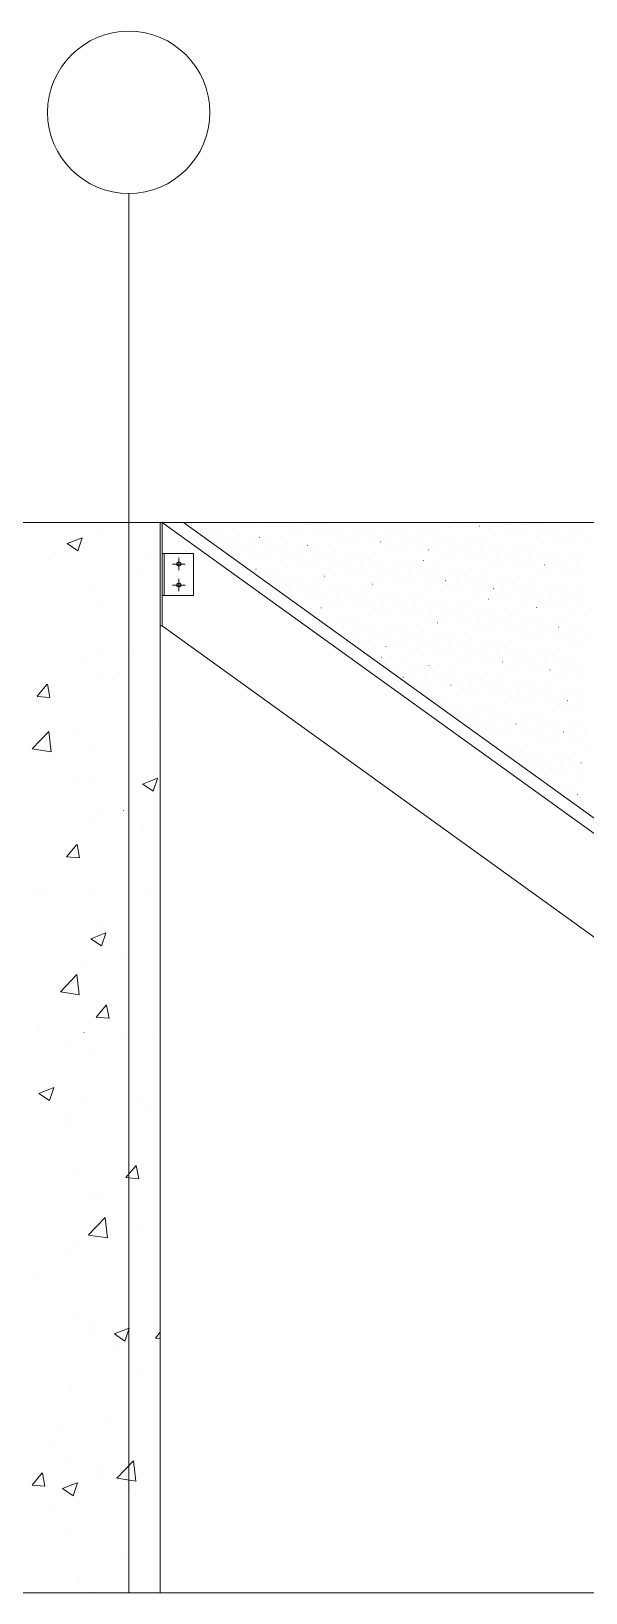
# Model space of a CAD drawing. Header units: centimetres. Extents: x -16179 to 12840, y -10704 to 3856.
# Drawn here: x 7590 to 7722.2, y -10021 to -9649.1 of the extents above; entities that cross this region are included whole.
import ezdxf

# ---------------------------------------------------------------- set-up
doc = ezdxf.new("R2010")
doc.units = ezdxf.units.CM
doc.header["$MEASUREMENT"] = 0
for name, color, linetype, lineweight in [('A-ELEV-PATT_Num_Penna__8_Num_Penna__8_Num_Penna__8_Num_Penna__8_Num_Penna__8_Num_Penna__8_Num_Penna__8_Num_Penna__8_Num_Penna__8_Num_Penna__8', 8, 'Continuous', 18), ('A-FURN_Num_Penna__8_Num_Penna__8_Num_Penna__8_Num_Penna__8_Num_Penna__8_Num_Penna__8_Num_Penna__8_Num_Penna__8_Num_Penna__8_Num_Penna__8', 8, 'Continuous', 18), ('AA - linee quote_Num_Penna__3_Num_Penna__3_Num_Penna__3_Num_Penna__3_Num_Penna__3_Num_Penna__3_Num_Penna__3_Num_Penna__3_Num_Penna__3_Num_Penna__3', 3, 'Continuous', 18), ('AA - pareti sezionate_Num_Penna__7_Num_Penna__7_Num_Penna__7_Num_Penna__7_Num_Penna__7_Num_Penna__7_Num_Penna__7_Num_Penna__7_Num_Penna__7_Num_Penna__7', 7, 'Continuous', 18), ('AA pareti non sezionate_Num_Penna__2_Num_Penna__2_Num_Penna__2_Num_Penna__2_Num_Penna__2_Num_Penna__2_Num_Penna__2_Num_Penna__2_Num_Penna__2_Num_Penna__2', 2, 'Continuous', 18), ('AA- arredo_Num_Penna__8_Num_Penna__8_Num_Penna__8_Num_Penna__8_Num_Penna__8_Num_Penna__8_Num_Penna__8_Num_Penna__8_Num_Penna__8_Num_Penna__8', 8, 'Continuous', 18)]:
    doc.layers.add(name, color=color, linetype=linetype, lineweight=lineweight)

msp = doc.modelspace()

# ---------------------------------------------------------------- linework, layer by layer
at = {"layer": 'A-ELEV-PATT_Num_Penna__8_Num_Penna__8_Num_Penna__8_Num_Penna__8_Num_Penna__8_Num_Penna__8_Num_Penna__8_Num_Penna__8_Num_Penna__8_Num_Penna__8', "color": 8, "linetype": 'Continuous', "lineweight": 18}
for p, q in [((7598.59, -9771.09), (7602.15, -9769.73)), ((7601.13, -9772.81), (7602.16, -9769.74)), ((7606.9, -9769.19), (7606.9, -9769.19)), ((7598.6, -9771.11), (7601.13, -9772.81)), ((7594.12, -9774.91), (7594.13, -9774.91)), ((7616.9, -9774.76), (7616.9, -9774.76)), ((7604.83, -9781.73), (7604.84, -9781.73)), ((7615.16, -9778.36), (7615.17, -9778.36)), ((7606.28, -9786.1), (7606.29, -9786.1)), ((7614.51, -9796.72), (7614.52, -9796.72)), ((7601.8, -9798.4), (7601.8, -9798.4)), ((7606.67, -9797.62), (7606.68, -9797.62)), ((7605.66, -9803.01), (7605.67, -9803.01)), ((7611.13, -9801.88), (7611.14, -9801.88)), ((7591.39, -9807.49), (7593.84, -9804.57)), ((7591.39, -9807.5), (7594.43, -9807.76)), ((7594.47, -9807.78), (7593.88, -9804.59)), ((7620.39, -9814.23), (7620.4, -9814.23)), ((7590.2, -9820), (7594.16, -9815.88)), ((7594.72, -9820.72), (7594.16, -9815.89)), ((7601.15, -9816.76), (7601.16, -9816.76)), ((7590.21, -9820.02), (7594.73, -9820.72)), ((7605.05, -9819.92), (7605.05, -9819.92)), ((7601.24, -9827.83), (7601.24, -9827.83)), ((7604.57, -9827.93), (7604.58, -9827.93)), ((7616.55, -9828.39), (7620.11, -9827.02)), ((7616.57, -9828.4), (7619.09, -9830.1)), ((7619.1, -9830.1), (7620.13, -9827.03)), ((7604.43, -9836.83), (7604.43, -9836.83)), ((7607.03, -9834.26), (7607.03, -9834.26)), ((7611.95, -9834.66), (7611.96, -9834.66)), ((7616.75, -9839.08), (7616.75, -9839.08)), ((7598.44, -9845.7), (7600.89, -9842.79)), ((7601.52, -9845.99), (7600.93, -9842.8)), ((7598.44, -9845.71), (7601.48, -9845.97)), ((7591.13, -9853.66), (7591.14, -9853.66)), ((7593.66, -9854.3), (7593.67, -9854.3)), ((7603.81, -9853.74), (7603.82, -9853.74)), ((7618.25, -9854.8), (7618.26, -9854.8)), ((7606.52, -9861.95), (7606.53, -9861.95)), ((7604.19, -9865.22), (7607.75, -9863.86)), ((7604.2, -9865.24), (7606.73, -9866.94)), ((7606.74, -9866.94), (7607.77, -9863.87)), ((7603.19, -9870.66), (7603.2, -9870.66)), ((7612.38, -9870.11), (7612.39, -9870.11)), ((7596.94, -9877.9), (7600.89, -9873.77)), ((7601.46, -9878.61), (7600.89, -9873.79)), ((7596.95, -9877.91), (7601.46, -9878.61)), ((7605.49, -9883.92), (7607.93, -9881)), ((7608.57, -9884.2), (7607.98, -9881.02)), ((7608.36, -9880.76), (7608.36, -9880.76)), ((7605.49, -9883.92), (7608.53, -9884.19)), ((7591.95, -9886.44), (7591.96, -9886.44)), ((7602.57, -9887.57), (7602.58, -9887.57)), ((7611.73, -9888.47), (7611.74, -9888.47)), ((7619.07, -9887.58), (7619.07, -9887.58)), ((7599.02, -9890.15), (7599.02, -9890.15)), ((7604.42, -9892.26), (7604.43, -9892.26)), ((7591.83, -9902.06), (7595.39, -9900.7)), ((7594.38, -9903.78), (7595.41, -9900.71)), ((7591.84, -9902.07), (7594.37, -9903.78)), ((7601.96, -9904.48), (7601.96, -9904.48)), ((7616.6, -9903.41), (7616.6, -9903.41)), ((7598.25, -9906.58), (7598.26, -9906.58)), ((7617.61, -9905.98), (7617.62, -9905.98)), ((7598.37, -9908.51), (7598.38, -9908.51)), ((7612.53, -9922.13), (7614.98, -9919.21)), ((7615.62, -9922.41), (7615.03, -9919.23)), ((7601.34, -9921.39), (7601.34, -9921.39)), ((7612.54, -9922.13), (7615.58, -9922.4)), ((7604.25, -9926.01), (7604.25, -9926.01)), ((7606.37, -9926.27), (7606.38, -9926.27)), ((7603.67, -9935.79), (7607.63, -9931.67)), ((7608.19, -9936.5), (7607.63, -9931.68)), ((7615.48, -9933.69), (7615.48, -9933.69)), ((7603.68, -9935.81), (7608.2, -9936.51)), ((7599.07, -9939.37), (7599.08, -9939.37)), ((7600.72, -9938.3), (7600.73, -9938.3)), ((7590.88, -9946.05), (7590.89, -9946.05)), ((7600.1, -9955.21), (7600.11, -9955.21)), ((7604.27, -9956.58), (7604.28, -9956.58)), ((7605.37, -9959.51), (7605.38, -9959.51)), ((7609.8, -9959.35), (7613.35, -9957.99)), ((7609.81, -9959.36), (7612.33, -9961.07)), ((7612.34, -9961.07), (7613.37, -9958)), ((7619.58, -9960.34), (7620.72, -9958.98)), ((7619.59, -9960.34), (7620.72, -9960.44)), ((7609.6, -9961.86), (7609.61, -9961.86)), ((7616.45, -9967.74), (7616.45, -9967.74)), ((7599.49, -9972.12), (7599.49, -9972.12)), ((7596.24, -9981.9), (7596.24, -9981.9)), ((7608.95, -9980.22), (7608.96, -9980.22)), ((7595.48, -9985.47), (7595.48, -9985.47)), ((7598.87, -9989.03), (7598.87, -9989.03)), ((7610.41, -9993.68), (7614.36, -9989.56)), ((7614.93, -9994.4), (7614.36, -9989.57)), ((7590.19, -9995.36), (7592.64, -9992.44)), ((7593.28, -9995.65), (7592.69, -9992.46)), ((7606.19, -9992.29), (7606.19, -9992.29)), ((7606.22, -9990.6), (7606.23, -9990.6)), ((7610.42, -9993.7), (7614.93, -9994.4)), ((7590.2, -9995.37), (7593.24, -9995.63)), ((7597.44, -9996.19), (7600.99, -9994.82)), ((7597.45, -9996.2), (7599.97, -9997.91)), ((7599.98, -9997.91), (7601.01, -9994.84)), ((7614.83, -9997.73), (7614.84, -9997.73)), ((7595.59, -10000.26), (7595.6, -10000.26)), ((7598.25, -10005.94), (7598.26, -10005.94)), ((7612.49, -10012.44), (7612.49, -10012.44)), ((7601.47, -10017.76), (7601.47, -10017.76)), ((7604.13, -10020.91), (7604.13, -10020.91))]:
    msp.add_line(p, q, dxfattribs=at)
at = {"layer": 'A-FURN_Num_Penna__8_Num_Penna__8_Num_Penna__8_Num_Penna__8_Num_Penna__8_Num_Penna__8_Num_Penna__8_Num_Penna__8_Num_Penna__8_Num_Penna__8', "color": 8, "linetype": 'Continuous', "lineweight": 18}
msp.add_line((7621.18, -9790.73), (7620.72, -9790.73), dxfattribs=at)
at = {"layer": 'AA - linee quote_Num_Penna__3_Num_Penna__3_Num_Penna__3_Num_Penna__3_Num_Penna__3_Num_Penna__3_Num_Penna__3_Num_Penna__3_Num_Penna__3_Num_Penna__3', "color": 3, "linetype": 'Continuous', "lineweight": 18}
msp.add_line((7613.23, -10021.02), (7613.23, -9687.73), dxfattribs=at)
msp.add_circle((7613.23, -9668.4), 19.33, dxfattribs=at)
at = {"layer": 'AA - pareti sezionate_Num_Penna__7_Num_Penna__7_Num_Penna__7_Num_Penna__7_Num_Penna__7_Num_Penna__7_Num_Penna__7_Num_Penna__7_Num_Penna__7_Num_Penna__7', "color": 7, "linetype": 'Continuous', "lineweight": 18}
msp.add_line((7936.95, -10021.02), (6668.36, -10021.02), dxfattribs=at)
at = {"layer": 'AA pareti non sezionate_Num_Penna__2_Num_Penna__2_Num_Penna__2_Num_Penna__2_Num_Penna__2_Num_Penna__2_Num_Penna__2_Num_Penna__2_Num_Penna__2_Num_Penna__2', "color": 2, "linetype": 'Continuous', "lineweight": 18}
for p, q in [((6713.72, -9766.08), (7929.45, -9766.08)), ((7620.72, -9766.08), (7620.72, -10021.02)), ((7620.72, -10021.02), (7015.72, -10021.02))]:
    msp.add_line(p, q, dxfattribs=at)
at = {"layer": 'AA- arredo_Num_Penna__8_Num_Penna__8_Num_Penna__8_Num_Penna__8_Num_Penna__8_Num_Penna__8_Num_Penna__8_Num_Penna__8_Num_Penna__8_Num_Penna__8', "color": 8, "linetype": 'Continuous', "lineweight": 18}
for p, q in [((7621.18, -9766.08), (7971.18, -10018.08)), ((7783.82, -9883.13), (7621.18, -9766.08)), ((7621.18, -9790.73), (7621.18, -9766.08)), ((7783.13, -9878.95), (7626.32, -9766.08)), ((7645.56, -9767.08), (7645.57, -9767.08)), ((7648.06, -9766.95), (7648.06, -9766.95)), ((7650.56, -9766.83), (7650.56, -9766.83)), ((7653.05, -9766.7), (7653.06, -9766.7)), ((7655.55, -9766.57), (7655.55, -9766.57)), ((7658.05, -9766.44), (7658.05, -9766.44)), ((7660.54, -9766.32), (7660.55, -9766.32)), ((7663.04, -9766.19), (7663.04, -9766.19)), ((7694.38, -9767.1), (7694.38, -9767.1)), ((7696.87, -9766.97), (7696.88, -9766.97)), ((7699.37, -9766.84), (7699.37, -9766.84)), ((7701.87, -9766.71), (7701.87, -9766.71)), ((7704.36, -9766.59), (7704.37, -9766.59)), ((7706.86, -9766.46), (7706.87, -9766.46)), ((7709.36, -9766.33), (7709.36, -9766.33)), ((7711.85, -9766.21), (7711.86, -9766.21)), ((7630.58, -9767.84), (7630.59, -9767.84)), ((7633.08, -9767.72), (7633.08, -9767.72)), ((7634.45, -9770.15), (7634.46, -9770.15)), ((7635.58, -9767.59), (7635.58, -9767.59)), ((7636.95, -9770.02), (7636.96, -9770.02)), ((7638.07, -9767.46), (7638.08, -9767.46)), ((7639.45, -9769.89), (7639.45, -9769.89)), ((7640.57, -9767.33), (7640.57, -9767.33)), ((7641.94, -9769.77), (7641.95, -9769.77)), ((7643.07, -9767.21), (7643.07, -9767.21)), ((7644.44, -9769.64), (7644.45, -9769.64)), ((7646.94, -9769.51), (7646.94, -9769.51)), ((7649.43, -9769.39), (7649.44, -9769.39)), ((7651.93, -9769.26), (7651.94, -9769.26)), ((7654.43, -9769.13), (7654.43, -9769.13)), ((7656.92, -9769), (7656.93, -9769)), ((7659.42, -9768.88), (7659.43, -9768.88)), ((7661.92, -9768.75), (7661.92, -9768.75)), ((7664.42, -9768.62), (7664.42, -9768.62)), ((7666.91, -9768.5), (7666.92, -9768.5)), ((7669.41, -9768.37), (7669.41, -9768.37)), ((7670.78, -9770.8), (7670.79, -9770.8)), ((7671.91, -9768.24), (7671.91, -9768.24)), ((7673.28, -9770.67), (7673.29, -9770.67)), ((7674.4, -9768.11), (7674.41, -9768.11)), ((7675.78, -9770.55), (7675.78, -9770.55)), ((7676.9, -9767.99), (7676.9, -9767.99)), ((7678.27, -9770.42), (7678.28, -9770.42)), ((7679.4, -9767.86), (7679.4, -9767.86)), ((7680.77, -9770.29), (7680.78, -9770.29)), ((7681.89, -9767.73), (7681.9, -9767.73)), ((7683.27, -9770.16), (7683.27, -9770.16)), ((7684.39, -9767.6), (7684.39, -9767.6)), ((7685.76, -9770.04), (7685.77, -9770.04)), ((7686.89, -9767.48), (7686.89, -9767.48)), ((7688.26, -9769.91), (7688.27, -9769.91)), ((7689.38, -9767.35), (7689.39, -9767.35)), ((7690.76, -9769.78), (7690.76, -9769.78)), ((7691.88, -9767.22), (7691.88, -9767.22)), ((7693.26, -9769.66), (7693.26, -9769.66)), ((7695.75, -9769.53), (7695.76, -9769.53)), ((7698.25, -9769.4), (7698.25, -9769.4)), ((7700.75, -9769.27), (7700.75, -9769.27)), ((7703.24, -9769.15), (7703.25, -9769.15)), ((7705.74, -9769.02), (7705.74, -9769.02)), ((7708.24, -9768.89), (7708.24, -9768.89)), ((7710.73, -9768.77), (7710.74, -9768.77)), ((7713.23, -9768.64), (7713.23, -9768.64)), ((7715.73, -9768.51), (7715.73, -9768.51)), ((7718.22, -9768.38), (7718.23, -9768.38)), ((7719.6, -9770.82), (7719.6, -9770.82)), ((7720.72, -9768.26), (7720.72, -9768.26)), ((7722.1, -9770.69), (7722.1, -9770.69)), ((7628.68, -9773.48), (7621.18, -9773.48)), ((7621.68, -9773.48), (7621.68, -9783.48)), ((7625.18, -9777.48), (7625.18, -9774.48)), ((7628.68, -9773.48), (7628.68, -9783.48)), ((7635.83, -9772.58), (7635.83, -9772.58)), ((7638.33, -9772.45), (7638.33, -9772.45)), ((7640.82, -9772.33), (7640.83, -9772.33)), ((7643.32, -9772.2), (7643.32, -9772.2)), ((7645.82, -9772.07), (7645.82, -9772.07)), ((7647.19, -9774.51), (7647.2, -9774.51)), ((7648.31, -9771.95), (7648.32, -9771.95)), ((7649.69, -9774.38), (7649.69, -9774.38)), ((7650.81, -9771.82), (7650.82, -9771.82)), ((7652.19, -9774.25), (7652.19, -9774.25)), ((7653.31, -9771.69), (7653.31, -9771.69)), ((7654.68, -9774.12), (7654.69, -9774.12)), ((7655.8, -9771.56), (7655.81, -9771.56)), ((7657.18, -9774), (7657.18, -9774)), ((7658.3, -9771.44), (7658.31, -9771.44)), ((7659.68, -9773.87), (7659.68, -9773.87)), ((7660.8, -9771.31), (7660.8, -9771.31)), ((7662.17, -9773.74), (7662.18, -9773.74)), ((7663.29, -9771.18), (7663.3, -9771.18)), ((7664.67, -9773.62), (7664.67, -9773.62)), ((7665.79, -9771.06), (7665.8, -9771.06)), ((7667.17, -9773.49), (7667.17, -9773.49)), ((7668.29, -9770.93), (7668.29, -9770.93)), ((7669.66, -9773.36), (7669.67, -9773.36)), ((7672.16, -9773.23), (7672.16, -9773.23)), ((7674.66, -9773.11), (7674.66, -9773.11)), ((7677.15, -9772.98), (7677.16, -9772.98)), ((7679.65, -9772.85), (7679.66, -9772.85)), ((7682.15, -9772.73), (7682.15, -9772.73)), ((7684.64, -9772.6), (7684.65, -9772.6)), ((7687.14, -9772.47), (7687.15, -9772.47)), ((7689.64, -9772.34), (7689.64, -9772.34)), ((7692.13, -9772.22), (7692.14, -9772.22)), ((7694.63, -9772.09), (7694.64, -9772.09)), ((7696.01, -9774.52), (7696.01, -9774.52)), ((7697.13, -9771.96), (7697.13, -9771.96)), ((7698.5, -9774.4), (7698.51, -9774.4)), ((7699.62, -9771.83), (7699.63, -9771.83)), ((7701, -9774.27), (7701, -9774.27)), ((7702.12, -9771.71), (7702.13, -9771.71)), ((7703.5, -9774.14), (7703.5, -9774.14)), ((7704.62, -9771.58), (7704.62, -9771.58)), ((7705.99, -9774.01), (7706, -9774.01)), ((7707.11, -9771.45), (7707.12, -9771.45)), ((7708.49, -9773.89), (7708.5, -9773.89)), ((7709.61, -9771.33), (7709.62, -9771.33)), ((7710.99, -9773.76), (7710.99, -9773.76)), ((7712.11, -9771.2), (7712.11, -9771.2)), ((7713.48, -9773.63), (7713.49, -9773.63)), ((7714.6, -9771.07), (7714.61, -9771.07)), ((7715.98, -9773.5), (7715.99, -9773.5)), ((7717.1, -9770.94), (7717.11, -9770.94)), ((7718.48, -9773.38), (7718.48, -9773.38)), ((7720.97, -9773.25), (7720.98, -9773.25)), ((7626.68, -9775.98), (7623.68, -9775.98)), ((7639.7, -9774.89), (7639.71, -9774.89)), ((7642.2, -9774.76), (7642.2, -9774.76)), ((7643.57, -9777.19), (7643.58, -9777.19)), ((7644.7, -9774.63), (7644.7, -9774.63)), ((7646.07, -9777.07), (7646.08, -9777.07)), ((7648.57, -9776.94), (7648.57, -9776.94)), ((7651.06, -9776.81), (7651.07, -9776.81)), ((7653.56, -9776.69), (7653.57, -9776.69)), ((7656.06, -9776.56), (7656.06, -9776.56)), ((7658.55, -9776.43), (7658.56, -9776.43)), ((7661.05, -9776.3), (7661.06, -9776.3)), ((7663.55, -9776.18), (7663.55, -9776.18)), ((7666.05, -9776.05), (7666.05, -9776.05)), ((7668.54, -9775.92), (7668.55, -9775.92)), ((7671.04, -9775.79), (7671.04, -9775.79)), ((7672.41, -9778.23), (7672.42, -9778.23)), ((7673.54, -9775.67), (7673.54, -9775.67)), ((7674.91, -9778.1), (7674.92, -9778.1)), ((7676.03, -9775.54), (7676.04, -9775.54)), ((7677.41, -9777.97), (7677.41, -9777.97)), ((7678.53, -9775.41), (7678.53, -9775.41)), ((7679.9, -9777.85), (7679.91, -9777.85)), ((7681.03, -9775.29), (7681.03, -9775.29)), ((7682.4, -9777.72), (7682.41, -9777.72)), ((7683.52, -9775.16), (7683.53, -9775.16)), ((7684.9, -9777.59), (7684.9, -9777.59)), ((7686.02, -9775.03), (7686.02, -9775.03)), ((7687.39, -9777.46), (7687.4, -9777.46)), ((7688.52, -9774.9), (7688.52, -9774.9)), ((7689.89, -9777.34), (7689.9, -9777.34)), ((7691.01, -9774.78), (7691.02, -9774.78)), ((7692.39, -9777.21), (7692.39, -9777.21)), ((7693.51, -9774.65), (7693.51, -9774.65)), ((7694.89, -9777.08), (7694.89, -9777.08)), ((7697.38, -9776.96), (7697.39, -9776.96)), ((7699.88, -9776.83), (7699.88, -9776.83)), ((7702.38, -9776.7), (7702.38, -9776.7)), ((7704.87, -9776.57), (7704.88, -9776.57)), ((7707.37, -9776.45), (7707.37, -9776.45)), ((7709.87, -9776.32), (7709.87, -9776.32)), ((7712.36, -9776.19), (7712.37, -9776.19)), ((7714.86, -9776.06), (7714.86, -9776.06)), ((7717.36, -9775.94), (7717.36, -9775.94)), ((7719.85, -9775.81), (7719.86, -9775.81)), ((7721.23, -9778.24), (7721.23, -9778.24)), ((7626.68, -9780.98), (7623.68, -9780.98)), ((7625.18, -9779.48), (7625.18, -9782.48)), ((7647.45, -9779.5), (7647.45, -9779.5)), ((7648.82, -9781.93), (7648.83, -9781.93)), ((7649.94, -9779.37), (7649.95, -9779.37)), ((7651.32, -9781.81), (7651.32, -9781.81)), ((7652.44, -9779.25), (7652.45, -9779.25)), ((7653.82, -9781.68), (7653.82, -9781.68)), ((7654.94, -9779.12), (7654.94, -9779.12)), ((7656.31, -9781.55), (7656.32, -9781.55)), ((7657.43, -9778.99), (7657.44, -9778.99)), ((7658.81, -9781.42), (7658.81, -9781.42)), ((7659.93, -9778.86), (7659.94, -9778.86)), ((7661.31, -9781.3), (7661.31, -9781.3)), ((7662.43, -9778.74), (7662.43, -9778.74)), ((7663.8, -9781.17), (7663.81, -9781.17)), ((7664.92, -9778.61), (7664.93, -9778.61)), ((7666.3, -9781.04), (7666.3, -9781.04)), ((7667.42, -9778.48), (7667.43, -9778.48)), ((7668.8, -9780.92), (7668.8, -9780.92)), ((7669.92, -9778.35), (7669.92, -9778.35)), ((7671.29, -9780.79), (7671.3, -9780.79)), ((7673.79, -9780.66), (7673.79, -9780.66)), ((7676.29, -9780.53), (7676.29, -9780.53)), ((7678.78, -9780.41), (7678.79, -9780.41)), ((7681.28, -9780.28), (7681.29, -9780.28)), ((7683.78, -9780.15), (7683.78, -9780.15)), ((7686.27, -9780.02), (7686.28, -9780.02)), ((7688.77, -9779.9), (7688.78, -9779.9)), ((7691.27, -9779.77), (7691.27, -9779.77)), ((7693.76, -9779.64), (7693.77, -9779.64)), ((7696.26, -9779.52), (7696.27, -9779.52)), ((7697.64, -9781.95), (7697.64, -9781.95)), ((7698.76, -9779.39), (7698.76, -9779.39)), ((7700.13, -9781.82), (7700.14, -9781.82)), ((7701.25, -9779.26), (7701.26, -9779.26)), ((7702.63, -9781.69), (7702.63, -9781.69)), ((7703.75, -9779.13), (7703.76, -9779.13)), ((7705.13, -9781.57), (7705.13, -9781.57)), ((7706.25, -9779.01), (7706.25, -9779.01)), ((7707.62, -9781.44), (7707.63, -9781.44)), ((7708.74, -9778.88), (7708.75, -9778.88)), ((7710.12, -9781.31), (7710.13, -9781.31)), ((7711.24, -9778.75), (7711.25, -9778.75)), ((7712.62, -9781.19), (7712.62, -9781.19)), ((7713.74, -9778.63), (7713.74, -9778.63)), ((7715.11, -9781.06), (7715.12, -9781.06)), ((7716.23, -9778.5), (7716.24, -9778.5)), ((7717.61, -9780.93), (7717.62, -9780.93)), ((7718.73, -9778.37), (7718.74, -9778.37)), ((7720.11, -9780.8), (7720.11, -9780.8)), ((7628.68, -9783.48), (7621.18, -9783.48)), ((7652.69, -9784.24), (7652.7, -9784.24)), ((7655.19, -9784.11), (7655.2, -9784.11)), ((7657.69, -9783.98), (7657.69, -9783.98)), ((7660.18, -9783.86), (7660.19, -9783.86)), ((7662.68, -9783.73), (7662.69, -9783.73)), ((7665.18, -9783.6), (7665.18, -9783.6)), ((7667.68, -9783.48), (7667.68, -9783.48)), ((7670.17, -9783.35), (7670.18, -9783.35)), ((7672.67, -9783.22), (7672.67, -9783.22)), ((7674.04, -9785.65), (7674.05, -9785.65)), ((7675.17, -9783.09), (7675.17, -9783.09)), ((7676.54, -9785.53), (7676.55, -9785.53)), ((7677.66, -9782.97), (7677.67, -9782.97)), ((7679.04, -9785.4), (7679.04, -9785.4)), ((7680.16, -9782.84), (7680.16, -9782.84)), ((7681.53, -9785.27), (7681.54, -9785.27)), ((7682.66, -9782.71), (7682.66, -9782.71)), ((7684.03, -9785.15), (7684.04, -9785.15)), ((7685.15, -9782.59), (7685.16, -9782.59)), ((7686.53, -9785.02), (7686.53, -9785.02)), ((7687.65, -9782.46), (7687.65, -9782.46)), ((7689.02, -9784.89), (7689.03, -9784.89)), ((7690.15, -9782.33), (7690.15, -9782.33)), ((7691.52, -9784.76), (7691.53, -9784.76)), ((7692.64, -9782.2), (7692.65, -9782.2)), ((7694.02, -9784.64), (7694.02, -9784.64)), ((7695.14, -9782.08), (7695.14, -9782.08)), ((7696.52, -9784.51), (7696.52, -9784.51)), ((7699.01, -9784.38), (7699.02, -9784.38)), ((7701.51, -9784.25), (7701.51, -9784.25)), ((7704.01, -9784.13), (7704.01, -9784.13)), ((7706.5, -9784), (7706.51, -9784)), ((7709, -9783.87), (7709, -9783.87)), ((7711.5, -9783.75), (7711.5, -9783.75)), ((7713.99, -9783.62), (7714, -9783.62)), ((7716.49, -9783.49), (7716.49, -9783.49)), ((7718.99, -9783.36), (7718.99, -9783.36)), ((7721.48, -9783.24), (7721.49, -9783.24)), ((7656.57, -9786.54), (7656.57, -9786.54)), ((7659.06, -9786.42), (7659.07, -9786.42)), ((7660.44, -9788.85), (7660.44, -9788.85)), ((7661.56, -9786.29), (7661.57, -9786.29)), ((7662.94, -9788.72), (7662.94, -9788.72)), ((7664.06, -9786.16), (7664.06, -9786.16)), ((7665.43, -9788.6), (7665.44, -9788.6)), ((7666.55, -9786.04), (7666.56, -9786.04)), ((7667.93, -9788.47), (7667.93, -9788.47)), ((7669.05, -9785.91), (7669.06, -9785.91)), ((7670.43, -9788.34), (7670.43, -9788.34)), ((7671.55, -9785.78), (7671.55, -9785.78)), ((7672.92, -9788.21), (7672.93, -9788.21)), ((7675.42, -9788.09), (7675.42, -9788.09)), ((7677.92, -9787.96), (7677.92, -9787.96)), ((7680.41, -9787.83), (7680.42, -9787.83)), ((7682.91, -9787.71), (7682.92, -9787.71)), ((7685.41, -9787.58), (7685.41, -9787.58)), ((7687.9, -9787.45), (7687.91, -9787.45)), ((7690.4, -9787.32), (7690.41, -9787.32)), ((7692.9, -9787.2), (7692.9, -9787.2)), ((7695.39, -9787.07), (7695.4, -9787.07)), ((7697.89, -9786.94), (7697.9, -9786.94)), ((7699.27, -9789.38), (7699.27, -9789.38)), ((7700.39, -9786.82), (7700.39, -9786.82)), ((7701.76, -9789.25), (7701.77, -9789.25)), ((7702.88, -9786.69), (7702.89, -9786.69)), ((7704.26, -9789.12), (7704.26, -9789.12)), ((7705.38, -9786.56), (7705.39, -9786.56)), ((7706.76, -9788.99), (7706.76, -9788.99)), ((7707.88, -9786.43), (7707.88, -9786.43)), ((7709.25, -9788.87), (7709.26, -9788.87)), ((7710.37, -9786.31), (7710.38, -9786.31)), ((7711.75, -9788.74), (7711.76, -9788.74)), ((7712.87, -9786.18), (7712.88, -9786.18)), ((7714.25, -9788.61), (7714.25, -9788.61)), ((7715.37, -9786.05), (7715.37, -9786.05)), ((7716.74, -9788.49), (7716.75, -9788.49)), ((7717.86, -9785.92), (7717.87, -9785.92)), ((7719.24, -9788.36), (7719.25, -9788.36)), ((7720.36, -9785.8), (7720.37, -9785.8)), ((7721.74, -9788.23), (7721.74, -9788.23)), ((7621.18, -9790.73), (7936.95, -10018.08)), ((7661.81, -9791.28), (7661.82, -9791.28)), ((7664.31, -9791.16), (7664.32, -9791.16)), ((7666.81, -9791.03), (7666.81, -9791.03)), ((7669.31, -9790.9), (7669.31, -9790.9)), ((7671.8, -9790.78), (7671.81, -9790.78)), ((7674.3, -9790.65), (7674.3, -9790.65)), ((7675.67, -9793.08), (7675.68, -9793.08)), ((7676.8, -9790.52), (7676.8, -9790.52)), ((7678.17, -9792.95), (7678.18, -9792.95)), ((7679.29, -9790.39), (7679.3, -9790.39)), ((7680.67, -9792.83), (7680.67, -9792.83)), ((7681.79, -9790.27), (7681.79, -9790.27)), ((7683.16, -9792.7), (7683.17, -9792.7)), ((7684.29, -9790.14), (7684.29, -9790.14)), ((7685.66, -9792.57), (7685.67, -9792.57)), ((7686.78, -9790.01), (7686.79, -9790.01)), ((7688.16, -9792.44), (7688.16, -9792.44)), ((7689.28, -9789.88), (7689.28, -9789.88)), ((7690.65, -9792.32), (7690.66, -9792.32)), ((7691.78, -9789.76), (7691.78, -9789.76)), ((7693.15, -9792.19), (7693.16, -9792.19)), ((7694.27, -9789.63), (7694.28, -9789.63)), ((7695.65, -9792.06), (7695.65, -9792.06)), ((7696.77, -9789.5), (7696.77, -9789.5)), ((7698.15, -9791.94), (7698.15, -9791.94)), ((7700.64, -9791.81), (7700.65, -9791.81)), ((7703.14, -9791.68), (7703.14, -9791.68)), ((7705.64, -9791.55), (7705.64, -9791.55)), ((7708.13, -9791.43), (7708.14, -9791.43)), ((7710.63, -9791.3), (7710.63, -9791.3)), ((7713.13, -9791.17), (7713.13, -9791.17)), ((7715.62, -9791.05), (7715.63, -9791.05)), ((7718.12, -9790.92), (7718.12, -9790.92)), ((7720.62, -9790.79), (7720.62, -9790.79)), ((7665.69, -9793.59), (7665.69, -9793.59)), ((7668.18, -9793.46), (7668.19, -9793.46)), ((7669.56, -9795.9), (7669.56, -9795.9)), ((7670.68, -9793.34), (7670.69, -9793.34)), ((7672.06, -9795.77), (7672.06, -9795.77)), ((7673.18, -9793.21), (7673.18, -9793.21)), ((7674.55, -9795.64), (7674.56, -9795.64)), ((7677.05, -9795.51), (7677.05, -9795.51)), ((7679.55, -9795.39), (7679.55, -9795.39)), ((7682.04, -9795.26), (7682.05, -9795.26)), ((7684.54, -9795.13), (7684.55, -9795.13)), ((7687.04, -9795.01), (7687.04, -9795.01)), ((7689.53, -9794.88), (7689.54, -9794.88)), ((7692.03, -9794.75), (7692.04, -9794.75)), ((7694.53, -9794.62), (7694.53, -9794.62)), ((7697.02, -9794.5), (7697.03, -9794.5)), ((7699.52, -9794.37), (7699.53, -9794.37)), ((7700.9, -9796.8), (7700.9, -9796.8)), ((7702.02, -9794.24), (7702.02, -9794.24)), ((7703.39, -9796.68), (7703.4, -9796.68)), ((7704.51, -9794.11), (7704.52, -9794.11)), ((7705.89, -9796.55), (7705.89, -9796.55)), ((7707.01, -9793.99), (7707.02, -9793.99)), ((7708.39, -9796.42), (7708.39, -9796.42)), ((7709.51, -9793.86), (7709.51, -9793.86)), ((7710.88, -9796.29), (7710.89, -9796.29)), ((7712, -9793.73), (7712.01, -9793.73)), ((7713.38, -9796.17), (7713.39, -9796.17)), ((7714.5, -9793.61), (7714.51, -9793.61)), ((7715.88, -9796.04), (7715.88, -9796.04)), ((7717, -9793.48), (7717, -9793.48)), ((7718.37, -9795.91), (7718.38, -9795.91)), ((7719.49, -9793.35), (7719.5, -9793.35)), ((7720.87, -9795.78), (7720.88, -9795.78)), ((7721.99, -9793.22), (7722, -9793.22)), ((7673.43, -9798.2), (7673.44, -9798.2)), ((7675.93, -9798.07), (7675.93, -9798.07)), ((7677.3, -9800.51), (7677.31, -9800.51)), ((7678.43, -9797.95), (7678.43, -9797.95)), ((7679.8, -9800.38), (7679.81, -9800.38)), ((7680.92, -9797.82), (7680.93, -9797.82)), ((7682.3, -9800.25), (7682.3, -9800.25)), ((7683.42, -9797.69), (7683.42, -9797.69)), ((7684.79, -9800.13), (7684.8, -9800.13)), ((7685.92, -9797.57), (7685.92, -9797.57)), ((7687.29, -9800), (7687.3, -9800)), ((7688.41, -9797.44), (7688.42, -9797.44)), ((7689.79, -9799.87), (7689.79, -9799.87)), ((7690.91, -9797.31), (7690.91, -9797.31)), ((7692.28, -9799.74), (7692.29, -9799.74)), ((7693.41, -9797.18), (7693.41, -9797.18)), ((7694.78, -9799.62), (7694.79, -9799.62)), ((7695.9, -9797.06), (7695.91, -9797.06)), ((7697.28, -9799.49), (7697.28, -9799.49)), ((7698.4, -9796.93), (7698.4, -9796.93)), ((7699.78, -9799.36), (7699.78, -9799.36)), ((7702.27, -9799.24), (7702.28, -9799.24)), ((7704.77, -9799.11), (7704.77, -9799.11)), ((7707.27, -9798.98), (7707.27, -9798.98)), ((7709.76, -9798.85), (7709.77, -9798.85)), ((7712.26, -9798.73), (7712.26, -9798.73)), ((7714.76, -9798.6), (7714.76, -9798.6)), ((7717.25, -9798.47), (7717.26, -9798.47)), ((7719.75, -9798.35), (7719.75, -9798.35)), ((7674.81, -9800.63), (7674.81, -9800.63)), ((7678.68, -9802.94), (7678.69, -9802.94)), ((7681.18, -9802.81), (7681.18, -9802.81)), ((7683.67, -9802.69), (7683.68, -9802.69)), ((7686.17, -9802.56), (7686.18, -9802.56)), ((7688.67, -9802.43), (7688.67, -9802.43)), ((7691.16, -9802.3), (7691.17, -9802.3)), ((7693.66, -9802.18), (7693.67, -9802.18)), ((7696.16, -9802.05), (7696.16, -9802.05)), ((7698.65, -9801.92), (7698.66, -9801.92)), ((7701.15, -9801.8), (7701.16, -9801.8)), ((7702.53, -9804.23), (7702.53, -9804.23)), ((7703.65, -9801.67), (7703.65, -9801.67)), ((7705.02, -9804.1), (7705.03, -9804.1)), ((7706.14, -9801.54), (7706.15, -9801.54)), ((7707.52, -9803.97), (7707.52, -9803.97)), ((7708.64, -9801.41), (7708.65, -9801.41)), ((7710.02, -9803.85), (7710.02, -9803.85)), ((7711.14, -9801.29), (7711.14, -9801.29)), ((7712.51, -9803.72), (7712.52, -9803.72)), ((7713.63, -9801.16), (7713.64, -9801.16)), ((7715.01, -9803.59), (7715.02, -9803.59)), ((7716.13, -9801.03), (7716.14, -9801.03)), ((7717.51, -9803.47), (7717.51, -9803.47)), ((7718.63, -9800.91), (7718.63, -9800.91)), ((7720, -9803.34), (7720.01, -9803.34)), ((7721.12, -9800.78), (7721.13, -9800.78)), ((7682.55, -9805.25), (7682.56, -9805.25)), ((7685.05, -9805.12), (7685.05, -9805.12)), ((7686.42, -9807.55), (7686.43, -9807.55)), ((7687.55, -9804.99), (7687.55, -9804.99)), ((7688.92, -9807.43), (7688.93, -9807.43)), ((7690.04, -9804.87), (7690.05, -9804.87)), ((7691.42, -9807.3), (7691.42, -9807.3)), ((7692.54, -9804.74), (7692.54, -9804.74)), ((7693.92, -9807.17), (7693.92, -9807.17)), ((7695.04, -9804.61), (7695.04, -9804.61)), ((7696.41, -9807.04), (7696.42, -9807.04)), ((7697.53, -9804.48), (7697.54, -9804.48)), ((7698.91, -9806.92), (7698.91, -9806.92)), ((7700.03, -9804.36), (7700.03, -9804.36)), ((7701.41, -9806.79), (7701.41, -9806.79)), ((7703.9, -9806.66), (7703.91, -9806.66)), ((7706.4, -9806.54), (7706.4, -9806.54)), ((7708.9, -9806.41), (7708.9, -9806.41)), ((7711.39, -9806.28), (7711.4, -9806.28)), ((7713.89, -9806.15), (7713.89, -9806.15)), ((7716.39, -9806.03), (7716.39, -9806.03)), ((7718.88, -9805.9), (7718.89, -9805.9)), ((7721.38, -9805.77), (7721.38, -9805.77)), ((7687.8, -9809.99), (7687.81, -9809.99)), ((7690.3, -9809.86), (7690.3, -9809.86)), ((7692.79, -9809.73), (7692.8, -9809.73)), ((7695.29, -9809.6), (7695.3, -9809.6)), ((7697.79, -9809.48), (7697.79, -9809.48)), ((7700.28, -9809.35), (7700.29, -9809.35)), ((7702.78, -9809.22), (7702.79, -9809.22)), ((7704.16, -9811.66), (7704.16, -9811.66)), ((7705.28, -9809.1), (7705.28, -9809.1)), ((7706.65, -9811.53), (7706.66, -9811.53)), ((7707.77, -9808.97), (7707.78, -9808.97)), ((7709.15, -9811.4), (7709.16, -9811.4)), ((7710.27, -9808.84), (7710.28, -9808.84)), ((7711.65, -9811.27), (7711.65, -9811.27)), ((7712.77, -9808.71), (7712.77, -9808.71)), ((7714.14, -9811.15), (7714.15, -9811.15)), ((7715.26, -9808.59), (7715.27, -9808.59)), ((7716.64, -9811.02), (7716.65, -9811.02)), ((7717.76, -9808.46), (7717.77, -9808.46)), ((7719.14, -9810.89), (7719.14, -9810.89)), ((7720.26, -9808.33), (7720.26, -9808.33)), ((7721.63, -9810.77), (7721.64, -9810.77)), ((7691.67, -9812.29), (7691.68, -9812.29)), ((7694.17, -9812.16), (7694.17, -9812.16)), ((7695.55, -9814.6), (7695.55, -9814.6)), ((7696.67, -9812.04), (7696.67, -9812.04)), ((7698.04, -9814.47), (7698.05, -9814.47)), ((7699.16, -9811.91), (7699.17, -9811.91)), ((7700.54, -9814.34), (7700.54, -9814.34)), ((7701.66, -9811.78), (7701.66, -9811.78)), ((7703.04, -9814.22), (7703.04, -9814.22)), ((7705.53, -9814.09), (7705.54, -9814.09)), ((7708.03, -9813.96), (7708.03, -9813.96)), ((7710.53, -9813.83), (7710.53, -9813.83)), ((7713.02, -9813.71), (7713.03, -9813.71)), ((7715.52, -9813.58), (7715.52, -9813.58)), ((7718.02, -9813.45), (7718.02, -9813.45)), ((7720.51, -9813.33), (7720.52, -9813.33)), ((7699.42, -9816.9), (7699.42, -9816.9)), ((7701.91, -9816.78), (7701.92, -9816.78)), ((7704.41, -9816.65), (7704.42, -9816.65)), ((7705.79, -9819.08), (7705.79, -9819.08)), ((7706.91, -9816.52), (7706.91, -9816.52)), ((7708.28, -9818.96), (7708.29, -9818.96)), ((7709.4, -9816.39), (7709.41, -9816.39)), ((7710.78, -9818.83), (7710.79, -9818.83)), ((7711.9, -9816.27), (7711.91, -9816.27)), ((7713.28, -9818.7), (7713.28, -9818.7)), ((7714.4, -9816.14), (7714.4, -9816.14)), ((7715.77, -9818.57), (7715.78, -9818.57)), ((7716.89, -9816.01), (7716.9, -9816.01)), ((7718.27, -9818.45), (7718.28, -9818.45)), ((7719.39, -9815.89), (7719.4, -9815.89)), ((7720.77, -9818.32), (7720.77, -9818.32)), ((7721.89, -9815.76), (7721.89, -9815.76)), ((7700.79, -9819.34), (7700.8, -9819.34)), ((7703.29, -9819.21), (7703.29, -9819.21)), ((7704.67, -9821.64), (7704.67, -9821.64)), ((7707.16, -9821.52), (7707.17, -9821.52)), ((7709.66, -9821.39), (7709.66, -9821.39)), ((7712.16, -9821.26), (7712.16, -9821.26)), ((7714.65, -9821.13), (7714.66, -9821.13)), ((7717.15, -9821.01), (7717.15, -9821.01)), ((7719.65, -9820.88), (7719.65, -9820.88)), ((7722.14, -9820.75), (7722.15, -9820.75)), ((7708.54, -9823.95), (7708.54, -9823.95)), ((7711.03, -9823.82), (7711.04, -9823.82)), ((7712.41, -9826.25), (7712.42, -9826.25)), ((7713.53, -9823.69), (7713.54, -9823.69)), ((7714.91, -9826.13), (7714.91, -9826.13)), ((7716.03, -9823.57), (7716.03, -9823.57)), ((7717.4, -9826), (7717.41, -9826)), ((7718.52, -9823.44), (7718.53, -9823.44)), ((7719.9, -9825.87), (7719.91, -9825.87)), ((7721.02, -9823.31), (7721.03, -9823.31)), ((7713.79, -9828.69), (7713.79, -9828.69)), ((7716.28, -9828.56), (7716.29, -9828.56)), ((7718.78, -9828.43), (7718.78, -9828.43)), ((7721.28, -9828.31), (7721.28, -9828.31)), ((7717.66, -9830.99), (7717.66, -9830.99)), ((7720.15, -9830.87), (7720.16, -9830.87)), ((7721.53, -9833.3), (7721.54, -9833.3))]:
    msp.add_line(p, q, dxfattribs=at)
for centre in [(7625.18, -9775.98), (7625.18, -9780.98)]:
    msp.add_circle(centre, 0.5, dxfattribs=at)

doc.saveas('drawing.dxf')
